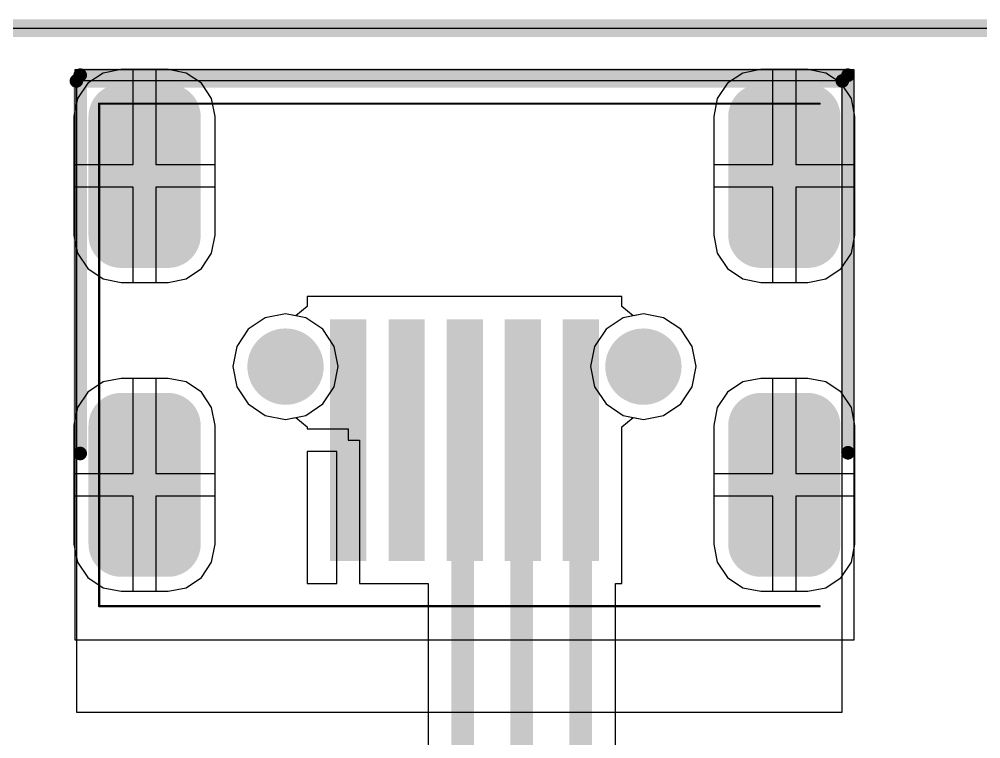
# Model space of a CAD drawing. Header units: millimetres. Extents: x 38.3 to 116.8, y 314 to 397.1.
# Drawn here: x 64.89 to 75.64, y 389.06 to 397.1 of the extents above; entities that cross this region are included whole.
import ezdxf

# ---------------------------------------------------------------- set-up
doc = ezdxf.new("R2010")
doc.units = ezdxf.units.MM
for name, color, linetype in [('BottomLayer', 5, 'Continuous'), ('BottomSolder', 6, 'Continuous'), ('Mechanical1', 6, 'Continuous'), ('Mechanical13', 56, 'Continuous'), ('Mechanical15', 56, 'Continuous'), ('Mechanical5', 56, 'Continuous'), ('MultiLayer', 9, 'Continuous'), ('PadHoleLayer', 156, 'Continuous'), ('TopLayer', 1, 'Continuous'), ('TopOverlay', 2, 'Continuous'), ('TopPaste', 8, 'Continuous'), ('TopSolder', 216, 'Continuous')]:
    doc.layers.add(name, color=color, linetype=linetype)

# ---------------------------------------------------------------- blocks, each defined once
blk = doc.blocks.new('CONN_10103594_0001LF_AMP_89')
at = {"layer": 'BottomLayer'}
for points, const_width in [([(-0.394, 5.263, 1), (-0.131, 5.263, 1)], 0.262), ([(0.131, 5.263, 1), (0.394, 5.263, 1)], 0.262), ([(6.756, 5.263, 1), (7.019, 5.263, 1)], 0.262), ([(7.281, 5.263, 1), (7.544, 5.263, 1)], 0.262), ([(-0.394, 3.938, 1), (-0.131, 3.938, 1)], 0.262), ([(0.131, 3.938, 1), (0.394, 3.938, 1)], 0.262), ([(6.756, 3.938, 1), (7.019, 3.938, 1)], 0.262), ([(7.281, 3.938, 1), (7.544, 3.938, 1)], 0.262), ([(1.413, 3.28, 1), (1.737, 3.28, 1)], 0.325), ([(5.413, 3.28, 1), (5.737, 3.28, 1)], 0.325), ([(-0.394, 1.813, 1), (-0.131, 1.813, 1)], 0.262), ([(0.131, 1.813, 1), (0.394, 1.813, 1)], 0.262), ([(6.756, 1.813, 1), (7.019, 1.813, 1)], 0.262), ([(7.281, 1.813, 1), (7.544, 1.813, 1)], 0.262), ([(-0.394, 0.487, 1), (-0.131, 0.487, 1)], 0.262), ([(0.131, 0.487, 1), (0.394, 0.487, 1)], 0.262), ([(6.756, 0.487, 1), (7.019, 0.487, 1)], 0.262), ([(7.281, 0.487, 1), (7.544, 0.487, 1)], 0.262)]:
    blk.add_lwpolyline(points, format="xyb", close=True, dxfattribs=dict(at, const_width=const_width))
for points in [[(-0.263, 3.675), (0.263, 3.675), (-0.263, 5.525), (0.263, 5.525)], [(6.887, 3.675), (7.413, 3.675), (6.887, 5.525), (7.413, 5.525)], [(-0.525, 3.938), (0.525, 3.938), (-0.525, 5.263), (0.525, 5.263)], [(6.625, 3.938), (7.675, 3.938), (6.625, 5.263), (7.675, 5.263)], [(-0.263, 0.225), (0.263, 0.225), (-0.263, 2.075), (0.263, 2.075)], [(6.887, 0.225), (7.413, 0.225), (6.887, 2.075), (7.413, 2.075)], [(-0.525, 0.487), (0.525, 0.487), (-0.525, 1.813), (0.525, 1.813)], [(6.625, 0.487), (7.675, 0.487), (6.625, 1.813), (7.675, 1.813)]]:
    blk.add_solid(points, dxfattribs=at)
at = {"layer": 'BottomSolder'}
for points, const_width in [([(-0.445, 5.263, 1), (-0.08, 5.263, 1)], 0.364), ([(0.08, 5.263, 1), (0.445, 5.263, 1)], 0.364), ([(6.705, 5.263, 1), (7.07, 5.263, 1)], 0.364), ([(7.23, 5.263, 1), (7.595, 5.263, 1)], 0.364), ([(-0.445, 3.938, 1), (-0.08, 3.938, 1)], 0.364), ([(0.08, 3.938, 1), (0.445, 3.938, 1)], 0.364), ([(6.705, 3.938, 1), (7.07, 3.938, 1)], 0.364), ([(7.23, 3.938, 1), (7.595, 3.938, 1)], 0.364), ([(1.362, 3.28, 1), (1.788, 3.28, 1)], 0.427), ([(5.362, 3.28, 1), (5.788, 3.28, 1)], 0.427), ([(-0.445, 1.813, 1), (-0.08, 1.813, 1)], 0.364), ([(0.08, 1.813, 1), (0.445, 1.813, 1)], 0.364), ([(6.705, 1.813, 1), (7.07, 1.813, 1)], 0.364), ([(7.23, 1.813, 1), (7.595, 1.813, 1)], 0.364), ([(-0.445, 0.487, 1), (-0.08, 0.487, 1)], 0.364), ([(0.08, 0.487, 1), (0.445, 0.487, 1)], 0.364), ([(6.705, 0.487, 1), (7.07, 0.487, 1)], 0.364), ([(7.23, 0.487, 1), (7.595, 0.487, 1)], 0.364)]:
    blk.add_lwpolyline(points, format="xyb", close=True, dxfattribs=dict(at, const_width=const_width))
for points in [[(-0.263, 3.573), (0.263, 3.573), (-0.263, 5.627), (0.263, 5.627)], [(6.887, 3.573), (7.413, 3.573), (6.887, 5.627), (7.413, 5.627)], [(-0.627, 3.938), (0.627, 3.938), (-0.627, 5.263), (0.627, 5.263)], [(6.523, 3.938), (7.777, 3.938), (6.523, 5.263), (7.777, 5.263)], [(-0.263, 0.123), (0.263, 0.123), (-0.263, 2.177), (0.263, 2.177)], [(6.887, 0.123), (7.413, 0.123), (6.887, 2.177), (7.413, 2.177)], [(-0.627, 0.487), (0.627, 0.487), (-0.627, 1.813), (0.627, 1.813)], [(6.523, 0.487), (7.777, 0.487), (6.523, 1.813), (7.777, 1.813)]]:
    blk.add_solid(points, dxfattribs=at)
at = {"layer": 'Mechanical13', "const_width": 0.0254}
for points in [[(7.658, 5.956), (-0.394, 5.956)], [(7.658, 5.956), (7.658, 0.343)], [(7.658, 0.343), (-0.394, 0.343)]]:
    blk.add_lwpolyline(points, dxfattribs=at)
at = {"layer": 'Mechanical13', "const_width": 0.0127}
for points in [[(-0.4, 5.956, 1), (-0.387, 5.956, 1)], [(7.652, 5.956, 1), (7.664, 5.956, 1)], [(7.652, 5.956, 1), (7.664, 5.956, 1)], [(-0.4, 0.343, 1), (-0.387, 0.343, 1)], [(7.652, 0.343, 1), (7.664, 0.343, 1)], [(7.652, 0.343, 1), (7.664, 0.343, 1)]]:
    blk.add_lwpolyline(points, format="xyb", close=True, dxfattribs=at)
at = {"layer": 'Mechanical15'}
for p, q in [((7.912, 7.139), (-0.648, 7.139)), ((-0.648, 7.139), (-0.648, 0.089)), ((7.912, 0.089), (7.912, 7.139)), ((-0.648, 0.089), (7.912, 0.089))]:
    blk.add_line(p, q, dxfattribs=at)
at = {"layer": 'Mechanical15', "const_width": 0.152}
blk.add_lwpolyline([(7.912, 0.089), (-0.648, 0.089)], dxfattribs=at)
at = {"layer": 'Mechanical15', "const_width": 0.0762}
for points in [[(-0.686, 0.089, 1), (-0.61, 0.089, 1)], [(7.874, 0.089, 1), (7.95, 0.089, 1)]]:
    blk.add_lwpolyline(points, format="xyb", close=True, dxfattribs=at)
at = {"layer": 'Mechanical5'}
for p, q in [((-0.775, -0.038), (-0.775, 6.337)), ((-0.775, 6.337), (7.925, 6.337)), ((7.925, 6.337), (7.925, -0.038)), ((7.925, -0.038), (-0.775, -0.038))]:
    blk.add_line(p, q, dxfattribs=at)
at = {"layer": 'MultiLayer'}
for points, const_width in [([(-0.394, 5.263, 1), (-0.131, 5.263, 1)], 0.262), ([(0.131, 5.263, 1), (0.394, 5.263, 1)], 0.262), ([(6.756, 5.263, 1), (7.019, 5.263, 1)], 0.262), ([(7.281, 5.263, 1), (7.544, 5.263, 1)], 0.262), ([(-0.394, 3.938, 1), (-0.131, 3.938, 1)], 0.262), ([(0.131, 3.938, 1), (0.394, 3.938, 1)], 0.262), ([(6.756, 3.938, 1), (7.019, 3.938, 1)], 0.262), ([(7.281, 3.938, 1), (7.544, 3.938, 1)], 0.262), ([(1.413, 3.28, 1), (1.737, 3.28, 1)], 0.325), ([(5.413, 3.28, 1), (5.737, 3.28, 1)], 0.325), ([(-0.394, 1.813, 1), (-0.131, 1.813, 1)], 0.262), ([(0.131, 1.813, 1), (0.394, 1.813, 1)], 0.262), ([(6.756, 1.813, 1), (7.019, 1.813, 1)], 0.262), ([(7.281, 1.813, 1), (7.544, 1.813, 1)], 0.262), ([(-0.394, 0.487, 1), (-0.131, 0.487, 1)], 0.262), ([(0.131, 0.487, 1), (0.394, 0.487, 1)], 0.262), ([(6.756, 0.487, 1), (7.019, 0.487, 1)], 0.262), ([(7.281, 0.487, 1), (7.544, 0.487, 1)], 0.262)]:
    blk.add_lwpolyline(points, format="xyb", close=True, dxfattribs=dict(at, const_width=const_width))
for points in [[(-0.263, 3.675), (0.263, 3.675), (-0.263, 5.525), (0.263, 5.525)], [(6.887, 3.675), (7.413, 3.675), (6.887, 5.525), (7.413, 5.525)], [(-0.525, 3.938), (0.525, 3.938), (-0.525, 5.263), (0.525, 5.263)], [(6.625, 3.938), (7.675, 3.938), (6.625, 5.263), (7.675, 5.263)], [(-0.263, 0.225), (0.263, 0.225), (-0.263, 2.075), (0.263, 2.075)], [(6.887, 0.225), (7.413, 0.225), (6.887, 2.075), (7.413, 2.075)], [(-0.525, 0.487), (0.525, 0.487), (-0.525, 1.813), (0.525, 1.813)], [(6.625, 0.487), (7.675, 0.487), (6.625, 1.813), (7.675, 1.813)]]:
    blk.add_solid(points, dxfattribs=at)
at = {"layer": 'PadHoleLayer', "const_width": 0.313}
for points in [[(0.069, 4.131), (-0.069, 4.131), (-0.069, 5.069), (0.069, 5.069)], [(7.219, 4.131), (7.081, 4.131), (7.081, 5.069), (7.219, 5.069)], [(0.069, 0.681), (-0.069, 0.681), (-0.069, 1.619), (0.069, 1.619)], [(7.219, 0.681), (7.081, 0.681), (7.081, 1.619), (7.219, 1.619)]]:
    blk.add_lwpolyline(points, close=True, dxfattribs=at)
at = {"layer": 'PadHoleLayer', "const_width": 0.325}
for points in [[(1.413, 3.28, 1), (1.737, 3.28, 1)], [(5.413, 3.28, 1), (5.737, 3.28, 1)]]:
    blk.add_lwpolyline(points, format="xyb", close=True, dxfattribs=at)
at = {"layer": 'TopLayer'}
for points, const_width in [([(-0.394, 5.263, 1), (-0.131, 5.263, 1)], 0.262), ([(0.131, 5.263, 1), (0.394, 5.263, 1)], 0.262), ([(6.756, 5.263, 1), (7.019, 5.263, 1)], 0.262), ([(7.281, 5.263, 1), (7.544, 5.263, 1)], 0.262), ([(-0.394, 3.938, 1), (-0.131, 3.938, 1)], 0.262), ([(0.131, 3.938, 1), (0.394, 3.938, 1)], 0.262), ([(6.756, 3.938, 1), (7.019, 3.938, 1)], 0.262), ([(7.281, 3.938, 1), (7.544, 3.938, 1)], 0.262), ([(1.413, 3.28, 1), (1.737, 3.28, 1)], 0.325), ([(5.413, 3.28, 1), (5.737, 3.28, 1)], 0.325), ([(-0.394, 1.813, 1), (-0.131, 1.813, 1)], 0.262), ([(0.131, 1.813, 1), (0.394, 1.813, 1)], 0.262), ([(6.756, 1.813, 1), (7.019, 1.813, 1)], 0.262), ([(7.281, 1.813, 1), (7.544, 1.813, 1)], 0.262), ([(-0.394, 0.487, 1), (-0.131, 0.487, 1)], 0.262), ([(0.131, 0.487, 1), (0.394, 0.487, 1)], 0.262), ([(6.756, 0.487, 1), (7.019, 0.487, 1)], 0.262), ([(7.281, 0.487, 1), (7.544, 0.487, 1)], 0.262)]:
    blk.add_lwpolyline(points, format="xyb", close=True, dxfattribs=dict(at, const_width=const_width))
for points in [[(-0.263, 3.675), (0.263, 3.675), (-0.263, 5.525), (0.263, 5.525)], [(6.887, 3.675), (7.413, 3.675), (6.887, 5.525), (7.413, 5.525)], [(2.072, 2.75), (2.478, 2.75), (2.072, 5.45), (2.478, 5.45)], [(2.718, 2.75), (3.124, 2.75), (2.718, 5.45), (3.124, 5.45)], [(3.368, 2.75), (3.774, 2.75), (3.368, 5.45), (3.774, 5.45)], [(4.018, 2.75), (4.424, 2.75), (4.018, 5.45), (4.424, 5.45)], [(4.672, 2.75), (5.078, 2.75), (4.672, 5.45), (5.078, 5.45)], [(-0.525, 3.938), (0.525, 3.938), (-0.525, 5.263), (0.525, 5.263)], [(6.625, 3.938), (7.675, 3.938), (6.625, 5.263), (7.675, 5.263)], [(-0.263, 0.225), (0.263, 0.225), (-0.263, 2.075), (0.263, 2.075)], [(6.887, 0.225), (7.413, 0.225), (6.887, 2.075), (7.413, 2.075)], [(-0.525, 0.487), (0.525, 0.487), (-0.525, 1.813), (0.525, 1.813)], [(6.625, 0.487), (7.675, 0.487), (6.625, 1.813), (7.675, 1.813)]]:
    blk.add_solid(points, dxfattribs=at)
at = {"layer": 'TopOverlay', "const_width": 0.152}
for points in [[(-0.711, 4.242), (-0.711, 0.025)], [(7.87, 4.25), (7.87, 0.025)], [(7.87, 0.025), (-0.711, 0.025)]]:
    blk.add_lwpolyline(points, dxfattribs=at)
at = {"layer": 'TopOverlay', "const_width": 0.0762}
for points in [[(-0.749, 4.242, 1), (-0.673, 4.242, 1)], [(7.832, 4.25, 1), (7.908, 4.25, 1)], [(-0.749, 0.025, 1), (-0.673, 0.025, 1)], [(-0.749, 0.025, 1), (-0.673, 0.025, 1)], [(7.832, 0.025, 1), (7.908, 0.025, 1)], [(7.832, 0.025, 1), (7.908, 0.025, 1)]]:
    blk.add_lwpolyline(points, format="xyb", close=True, dxfattribs=at)
at = {"layer": 'TopPaste'}
for points in [[(2.072, 2.75), (2.478, 2.75), (2.072, 5.45), (2.478, 5.45)], [(2.718, 2.75), (3.124, 2.75), (2.718, 5.45), (3.124, 5.45)], [(3.368, 2.75), (3.774, 2.75), (3.368, 5.45), (3.774, 5.45)], [(4.018, 2.75), (4.424, 2.75), (4.018, 5.45), (4.424, 5.45)], [(4.672, 2.75), (5.078, 2.75), (4.672, 5.45), (5.078, 5.45)]]:
    blk.add_solid(points, dxfattribs=at)
at = {"layer": 'TopSolder'}
for points, const_width in [([(-0.445, 5.263, 1), (-0.08, 5.263, 1)], 0.364), ([(0.08, 5.263, 1), (0.445, 5.263, 1)], 0.364), ([(6.705, 5.263, 1), (7.07, 5.263, 1)], 0.364), ([(7.23, 5.263, 1), (7.595, 5.263, 1)], 0.364), ([(-0.445, 3.938, 1), (-0.08, 3.938, 1)], 0.364), ([(0.08, 3.938, 1), (0.445, 3.938, 1)], 0.364), ([(6.705, 3.938, 1), (7.07, 3.938, 1)], 0.364), ([(7.23, 3.938, 1), (7.595, 3.938, 1)], 0.364), ([(1.362, 3.28, 1), (1.788, 3.28, 1)], 0.427), ([(5.362, 3.28, 1), (5.788, 3.28, 1)], 0.427), ([(-0.445, 1.813, 1), (-0.08, 1.813, 1)], 0.364), ([(0.08, 1.813, 1), (0.445, 1.813, 1)], 0.364), ([(6.705, 1.813, 1), (7.07, 1.813, 1)], 0.364), ([(7.23, 1.813, 1), (7.595, 1.813, 1)], 0.364), ([(-0.445, 0.487, 1), (-0.08, 0.487, 1)], 0.364), ([(0.08, 0.487, 1), (0.445, 0.487, 1)], 0.364), ([(6.705, 0.487, 1), (7.07, 0.487, 1)], 0.364), ([(7.23, 0.487, 1), (7.595, 0.487, 1)], 0.364)]:
    blk.add_lwpolyline(points, format="xyb", close=True, dxfattribs=dict(at, const_width=const_width))
for points in [[(-0.263, 3.573), (0.263, 3.573), (-0.263, 5.627), (0.263, 5.627)], [(6.887, 3.573), (7.413, 3.573), (6.887, 5.627), (7.413, 5.627)], [(2.072, 2.75), (2.478, 2.75), (2.072, 5.45), (2.478, 5.45)], [(2.718, 2.75), (3.124, 2.75), (2.718, 5.45), (3.124, 5.45)], [(3.368, 2.75), (3.774, 2.75), (3.368, 5.45), (3.774, 5.45)], [(4.018, 2.75), (4.424, 2.75), (4.018, 5.45), (4.424, 5.45)], [(4.672, 2.75), (5.078, 2.75), (4.672, 5.45), (5.078, 5.45)], [(-0.627, 3.938), (0.627, 3.938), (-0.627, 5.263), (0.627, 5.263)], [(6.523, 3.938), (7.777, 3.938), (6.523, 5.263), (7.777, 5.263)], [(-0.263, 0.123), (0.263, 0.123), (-0.263, 2.177), (0.263, 2.177)], [(6.887, 0.123), (7.413, 0.123), (6.887, 2.177), (7.413, 2.177)], [(-0.627, 0.487), (0.627, 0.487), (-0.627, 1.813), (0.627, 1.813)], [(6.523, 0.487), (7.777, 0.487), (6.523, 1.813), (7.777, 1.813)]]:
    blk.add_solid(points, dxfattribs=at)

msp = doc.modelspace()

# ---------------------------------------------------------------- linework, layer by layer
at = {"layer": 'BottomLayer'}
for p, q in [((39.391, 397), (106.738, 397)), ((66.031, 396.539), (65.83, 396.499)), ((66.557, 396.539), (66.031, 396.539)), ((66.758, 396.499), (66.557, 396.539)), ((73.181, 396.539), (72.98, 396.499)), ((73.707, 396.539), (73.181, 396.539)), ((73.908, 396.499), (73.707, 396.539)), ((65.83, 396.499), (65.659, 396.385)), ((66.929, 396.385), (66.758, 396.499)), ((72.98, 396.499), (72.809, 396.385)), ((74.079, 396.385), (73.908, 396.499)), ((65.659, 396.385), (65.545, 396.214)), ((67.043, 396.214), (66.929, 396.385)), ((72.809, 396.385), (72.695, 396.214)), ((74.193, 396.214), (74.079, 396.385)), ((65.545, 396.214), (65.505, 396.012)), ((67.083, 396.012), (67.043, 396.214)), ((72.695, 396.214), (72.655, 396.012)), ((74.233, 396.012), (74.193, 396.214)), ((65.505, 396.012), (65.505, 394.687)), ((67.083, 394.687), (67.083, 396.012)), ((72.655, 396.012), (72.655, 394.687)), ((74.233, 394.687), (74.233, 396.012)), ((65.505, 394.687), (65.545, 394.486)), ((67.043, 394.486), (67.083, 394.687)), ((72.655, 394.687), (72.695, 394.486)), ((74.193, 394.486), (74.233, 394.687)), ((65.545, 394.486), (65.659, 394.315)), ((66.929, 394.315), (67.043, 394.486)), ((72.695, 394.486), (72.809, 394.315)), ((74.079, 394.315), (74.193, 394.486)), ((65.659, 394.315), (65.83, 394.201)), ((66.758, 394.201), (66.929, 394.315)), ((72.809, 394.315), (72.98, 394.201)), ((73.908, 394.201), (74.079, 394.315)), ((65.83, 394.201), (66.031, 394.161)), ((66.557, 394.161), (66.758, 394.201)), ((72.98, 394.201), (73.181, 394.161)), ((73.707, 394.161), (73.908, 394.201)), ((66.031, 394.161), (66.557, 394.161)), ((73.181, 394.161), (73.707, 394.161)), ((67.643, 393.765), (67.452, 393.637)), ((67.869, 393.81), (67.643, 393.765)), ((68.095, 393.765), (67.869, 393.81)), ((68.286, 393.637), (68.095, 393.765)), ((71.643, 393.765), (71.452, 393.637)), ((71.869, 393.81), (71.643, 393.765)), ((72.095, 393.765), (71.869, 393.81)), ((72.286, 393.637), (72.095, 393.765)), ((67.452, 393.637), (67.324, 393.446)), ((68.414, 393.446), (68.286, 393.637)), ((71.452, 393.637), (71.324, 393.446)), ((72.414, 393.446), (72.286, 393.637)), ((67.324, 393.446), (67.279, 393.22)), ((68.459, 393.22), (68.414, 393.446)), ((71.324, 393.446), (71.279, 393.22)), ((72.459, 393.22), (72.414, 393.446)), ((67.279, 393.22), (67.324, 392.994)), ((68.414, 392.994), (68.459, 393.22)), ((71.279, 393.22), (71.324, 392.994)), ((72.414, 392.994), (72.459, 393.22)), ((65.83, 393.049), (65.659, 392.935)), ((66.031, 393.089), (65.83, 393.049)), ((66.557, 393.089), (66.031, 393.089)), ((66.758, 393.049), (66.557, 393.089)), ((66.929, 392.935), (66.758, 393.049)), ((67.324, 392.994), (67.452, 392.803)), ((68.286, 392.803), (68.414, 392.994)), ((71.324, 392.994), (71.452, 392.803)), ((72.286, 392.803), (72.414, 392.994)), ((72.98, 393.049), (72.809, 392.935)), ((73.181, 393.089), (72.98, 393.049)), ((73.707, 393.089), (73.181, 393.089)), ((73.908, 393.049), (73.707, 393.089)), ((74.079, 392.935), (73.908, 393.049)), ((65.659, 392.935), (65.545, 392.764)), ((67.043, 392.764), (66.929, 392.935)), ((72.809, 392.935), (72.695, 392.764)), ((74.193, 392.764), (74.079, 392.935)), ((67.452, 392.803), (67.643, 392.675)), ((68.095, 392.675), (68.286, 392.803)), ((71.452, 392.803), (71.643, 392.675)), ((72.095, 392.675), (72.286, 392.803)), ((65.545, 392.764), (65.505, 392.562)), ((67.083, 392.562), (67.043, 392.764)), ((67.643, 392.675), (67.869, 392.63)), ((67.869, 392.63), (68.095, 392.675)), ((71.643, 392.675), (71.869, 392.63)), ((71.869, 392.63), (72.095, 392.675)), ((72.695, 392.764), (72.655, 392.562)), ((74.233, 392.562), (74.193, 392.764)), ((65.505, 392.562), (65.505, 391.237)), ((67.083, 391.237), (67.083, 392.562)), ((72.655, 392.562), (72.655, 391.237)), ((74.233, 391.237), (74.233, 392.562)), ((65.505, 391.237), (65.545, 391.036)), ((67.043, 391.036), (67.083, 391.237)), ((72.655, 391.237), (72.695, 391.036)), ((74.193, 391.036), (74.233, 391.237)), ((65.545, 391.036), (65.659, 390.865)), ((66.929, 390.865), (67.043, 391.036)), ((72.695, 391.036), (72.809, 390.865)), ((74.079, 390.865), (74.193, 391.036)), ((65.659, 390.865), (65.83, 390.751)), ((66.758, 390.751), (66.929, 390.865)), ((72.809, 390.865), (72.98, 390.751)), ((73.908, 390.751), (74.079, 390.865)), ((65.83, 390.751), (66.031, 390.711)), ((66.557, 390.711), (66.758, 390.751)), ((72.98, 390.751), (73.181, 390.711)), ((73.707, 390.711), (73.908, 390.751)), ((66.031, 390.711), (66.557, 390.711)), ((73.181, 390.711), (73.707, 390.711))]:
    msp.add_line(p, q, dxfattribs=at)
at = {"layer": 'Mechanical1', "const_width": 0.2}
msp.add_lwpolyline([(39.495, 397), (106.738, 397)], dxfattribs=at)
at = {"layer": 'TopLayer'}
for p, q in [((39.391, 397), (106.738, 397)), ((66.031, 396.539), (65.83, 396.499)), ((66.167, 396.539), (66.031, 396.539)), ((66.167, 395.477), (66.167, 396.539)), ((66.557, 396.539), (66.421, 396.539)), ((66.421, 396.539), (66.421, 395.477)), ((66.758, 396.499), (66.557, 396.539)), ((73.181, 396.539), (72.98, 396.499)), ((73.317, 396.539), (73.181, 396.539)), ((73.317, 395.477), (73.317, 396.539)), ((73.707, 396.539), (73.571, 396.539)), ((73.571, 396.539), (73.571, 395.477)), ((73.908, 396.499), (73.707, 396.539)), ((65.83, 396.499), (65.659, 396.385)), ((66.929, 396.385), (66.758, 396.499)), ((72.98, 396.499), (72.809, 396.385)), ((74.079, 396.385), (73.908, 396.499)), ((65.659, 396.385), (65.545, 396.214)), ((67.043, 396.214), (66.929, 396.385)), ((72.809, 396.385), (72.695, 396.214)), ((74.193, 396.214), (74.079, 396.385)), ((65.545, 396.214), (65.505, 396.012)), ((67.083, 396.012), (67.043, 396.214)), ((72.695, 396.214), (72.655, 396.012)), ((74.233, 396.012), (74.193, 396.214)), ((65.505, 396.012), (65.505, 395.477)), ((67.083, 395.477), (67.083, 396.012)), ((72.655, 396.012), (72.655, 395.477)), ((74.233, 395.477), (74.233, 396.012)), ((65.505, 395.477), (66.167, 395.477)), ((66.421, 395.477), (67.083, 395.477)), ((72.655, 395.477), (73.317, 395.477)), ((73.571, 395.477), (74.233, 395.477)), ((66.167, 395.223), (65.505, 395.223)), ((65.505, 395.223), (65.505, 394.687)), ((66.167, 394.161), (66.167, 395.223)), ((67.083, 395.223), (66.421, 395.223)), ((66.421, 395.223), (66.421, 394.161)), ((67.083, 394.687), (67.083, 395.223)), ((73.317, 395.223), (72.655, 395.223)), ((72.655, 395.223), (72.655, 394.687)), ((73.317, 394.161), (73.317, 395.223)), ((74.233, 395.223), (73.571, 395.223)), ((73.571, 395.223), (73.571, 394.161)), ((74.233, 394.687), (74.233, 395.223)), ((65.505, 394.687), (65.545, 394.486)), ((67.043, 394.486), (67.083, 394.687)), ((72.655, 394.687), (72.695, 394.486)), ((74.193, 394.486), (74.233, 394.687)), ((65.545, 394.486), (65.659, 394.315)), ((66.929, 394.315), (67.043, 394.486)), ((72.695, 394.486), (72.809, 394.315)), ((74.079, 394.315), (74.193, 394.486)), ((65.659, 394.315), (65.83, 394.201)), ((66.758, 394.201), (66.929, 394.315)), ((72.809, 394.315), (72.98, 394.201)), ((73.908, 394.201), (74.079, 394.315)), ((65.83, 394.201), (66.031, 394.161)), ((66.557, 394.161), (66.758, 394.201)), ((72.98, 394.201), (73.181, 394.161)), ((73.707, 394.161), (73.908, 394.201)), ((66.031, 394.161), (66.167, 394.161)), ((66.421, 394.161), (66.557, 394.161)), ((73.181, 394.161), (73.317, 394.161)), ((73.571, 394.161), (73.707, 394.161)), ((71.626, 394.004), (68.112, 394.004)), ((68.112, 394.004), (68.112, 393.892)), ((71.626, 393.892), (71.626, 394.004)), ((68.112, 393.892), (67.985, 393.787)), ((71.753, 393.787), (71.626, 393.892)), ((67.643, 393.765), (67.452, 393.637)), ((67.869, 393.81), (67.643, 393.765)), ((67.985, 393.787), (67.869, 393.81)), ((71.869, 393.81), (71.753, 393.787)), ((72.095, 393.765), (71.869, 393.81)), ((72.286, 393.637), (72.095, 393.765)), ((67.452, 393.637), (67.324, 393.446)), ((72.414, 393.446), (72.286, 393.637)), ((67.324, 393.446), (67.279, 393.22)), ((72.459, 393.22), (72.414, 393.446)), ((67.279, 393.22), (67.324, 392.994)), ((72.414, 392.994), (72.459, 393.22)), ((65.83, 393.049), (65.659, 392.935)), ((66.031, 393.089), (65.83, 393.049)), ((66.167, 393.089), (66.031, 393.089)), ((66.167, 392.027), (66.167, 393.089)), ((66.557, 393.089), (66.421, 393.089)), ((66.421, 393.089), (66.421, 392.027)), ((66.758, 393.049), (66.557, 393.089)), ((66.929, 392.935), (66.758, 393.049)), ((67.324, 392.994), (67.452, 392.803)), ((72.286, 392.803), (72.414, 392.994)), ((72.98, 393.049), (72.809, 392.935)), ((73.181, 393.089), (72.98, 393.049)), ((73.317, 393.089), (73.181, 393.089)), ((73.317, 392.027), (73.317, 393.089)), ((73.707, 393.089), (73.571, 393.089)), ((73.571, 393.089), (73.571, 392.027)), ((73.908, 393.049), (73.707, 393.089)), ((74.079, 392.935), (73.908, 393.049)), ((65.659, 392.935), (65.545, 392.764)), ((67.043, 392.764), (66.929, 392.935)), ((72.809, 392.935), (72.695, 392.764)), ((74.193, 392.764), (74.079, 392.935)), ((67.452, 392.803), (67.643, 392.675)), ((72.095, 392.675), (72.286, 392.803)), ((65.545, 392.764), (65.505, 392.562)), ((67.083, 392.562), (67.043, 392.764)), ((67.643, 392.675), (67.869, 392.63)), ((71.869, 392.63), (72.095, 392.675)), ((72.695, 392.764), (72.655, 392.562)), ((74.233, 392.562), (74.193, 392.764)), ((65.505, 392.562), (65.505, 392.027)), ((67.083, 392.027), (67.083, 392.562)), ((67.869, 392.63), (67.985, 392.653)), ((67.985, 392.653), (68.112, 392.548)), ((71.626, 392.548), (71.753, 392.653)), ((71.753, 392.653), (71.869, 392.63)), ((72.655, 392.562), (72.655, 392.027)), ((74.233, 392.027), (74.233, 392.562)), ((68.112, 392.548), (68.112, 392.527)), ((68.112, 392.527), (68.569, 392.527)), ((68.569, 392.527), (68.569, 392.4)), ((71.626, 390.796), (71.626, 392.548)), ((68.569, 392.4), (68.696, 392.4)), ((68.696, 392.4), (68.696, 390.796)), ((68.442, 392.273), (68.112, 392.273)), ((68.112, 392.273), (68.112, 390.796)), ((68.442, 390.796), (68.442, 392.273)), ((65.505, 392.027), (66.167, 392.027)), ((66.421, 392.027), (67.083, 392.027)), ((72.655, 392.027), (73.317, 392.027)), ((73.571, 392.027), (74.233, 392.027)), ((66.167, 391.773), (65.505, 391.773)), ((65.505, 391.773), (65.505, 391.237)), ((66.167, 390.711), (66.167, 391.773)), ((67.083, 391.773), (66.421, 391.773)), ((66.421, 391.773), (66.421, 390.711)), ((67.083, 391.237), (67.083, 391.773)), ((73.317, 391.773), (72.655, 391.773)), ((72.655, 391.773), (72.655, 391.237)), ((73.317, 390.711), (73.317, 391.773)), ((74.233, 391.773), (73.571, 391.773)), ((73.571, 391.773), (73.571, 390.711)), ((74.233, 391.237), (74.233, 391.773)), ((65.505, 391.237), (65.545, 391.036)), ((67.043, 391.036), (67.083, 391.237)), ((72.655, 391.237), (72.695, 391.036)), ((74.193, 391.036), (74.233, 391.237)), ((65.545, 391.036), (65.659, 390.865)), ((66.929, 390.865), (67.043, 391.036)), ((72.695, 391.036), (72.809, 390.865)), ((74.079, 390.865), (74.193, 391.036)), ((65.659, 390.865), (65.83, 390.751)), ((66.758, 390.751), (66.929, 390.865)), ((72.809, 390.865), (72.98, 390.751)), ((73.908, 390.751), (74.079, 390.865)), ((65.83, 390.751), (66.031, 390.711)), ((66.557, 390.711), (66.758, 390.751)), ((68.112, 390.796), (68.442, 390.796)), ((68.696, 390.796), (69.462, 390.796)), ((69.462, 390.796), (69.462, 388.822)), ((71.557, 388.478), (71.557, 390.796)), ((71.557, 390.796), (71.626, 390.796)), ((72.98, 390.751), (73.181, 390.711)), ((73.707, 390.711), (73.908, 390.751)), ((66.031, 390.711), (66.167, 390.711)), ((66.421, 390.711), (66.557, 390.711)), ((73.181, 390.711), (73.317, 390.711)), ((73.571, 390.711), (73.707, 390.711))]:
    msp.add_line(p, q, dxfattribs=at)
at = {"layer": 'TopLayer', "const_width": 0.254}
for points in [[(70.508, 392.385), (70.523, 392.4)], [(70.508, 384.833), (70.508, 392.385)], [(71.169, 388.317), (71.169, 392.4)], [(69.85, 391.87), (69.873, 391.893)], [(69.85, 388.661), (69.85, 391.87)]]:
    msp.add_lwpolyline(points, dxfattribs=at)
at = {"layer": 'TopLayer', "const_width": 0.127}
for points in [[(70.444, 392.385, 1), (70.571, 392.385, 1)], [(70.444, 392.385, 1), (70.571, 392.385, 1)], [(70.46, 392.4, 1), (70.587, 392.4, 1)], [(71.106, 392.4, 1), (71.233, 392.4, 1)], [(69.787, 391.87, 1), (69.913, 391.87, 1)], [(69.787, 391.87, 1), (69.913, 391.87, 1)], [(69.81, 391.893, 1), (69.937, 391.893, 1)]]:
    msp.add_lwpolyline(points, format="xyb", close=True, dxfattribs=at)

# ---------------------------------------------------------------- block references
at = {"rotation": 180}
msp.add_blockref('CONN_10103594_0001LF_AMP_89', (73.444, 396.5), dxfattribs=at)

doc.saveas('drawing.dxf')
